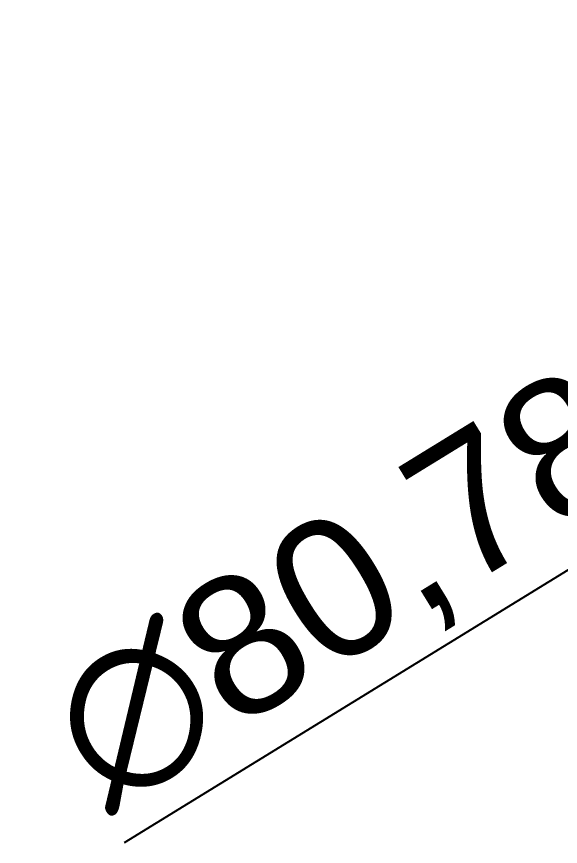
# Model space of a CAD drawing. Header units: millimetres. Extents: x 1490 to 5946, y 485 to 2657.
# Drawn here: x 1764.2 to 1803.4, y 1810.4 to 1870.2 of the extents above; entities that cross this region are included whole.
import ezdxf

# ---------------------------------------------------------------- set-up
doc = ezdxf.new("R2010")
doc.units = ezdxf.units.MM
doc.styles.get("Standard").update_dxf_attribs({"font": 'arial.ttf'})
doc.dimstyles.new('ISO-25', dxfattribs={"dimtxt": 10, "dimasz": 2.5, "dimexe": 1.25, "dimexo": 0.625, "dimtad": 1, "dimtxsty": 'Standard', "dimcen": 2.5, "dimadec": 0, "dimazin": 0, "dimtfac": 1, "dimtmove": 0, "dimatfit": 3, "dimfxl": 1, "dimarcsym": 0})

# ---------------------------------------------------------------- blocks, each defined once
blk = doc.blocks.new('*D106')
at = {"color": 0, "lineweight": -2, "transparency": 16777216}
for p, q in [((1949.349, 1919.705), (1951.478, 1921.015)), ((1947.219, 1918.396), (1878.4, 1876.09)), ((1771.942, 1810.646), (1876.271, 1874.781))]:
    blk.add_line(p, q, dxfattribs=at)
at = {"color": 0, "transparency": 16777216}
for points in [[(1949.13, 1920.06), (1949.567, 1919.35), (1947.219, 1918.396)], [(1876.052, 1875.136), (1876.489, 1874.426), (1878.4, 1876.09)]]:
    blk.add_solid(points, dxfattribs=at)
at = {"layer": 'Defpoints', "color": 0, "transparency": 16777216}
for p in [(1947.219, 1918.396), (1878.4, 1876.09)]:
    blk.add_point(p, dxfattribs=at)
at = {"color": 0, "transparency": 16777216, "insert": (1787.931, 1828.455), "char_height": 10, "attachment_point": 5, "rotation": 31.58087}
blk.add_mtext('∅80,78', dxfattribs=at)

msp = doc.modelspace()

# ---------------------------------------------------------------- dimensions: what is measured, and where the dimension line sits
dim = msp.add_diameter_dim_2p(p1=(1947.219, 1918.396), p2=(1878.4, 1876.09), dimstyle='ISO-25')
dim.commit()
dim.dimension.update_dxf_attribs({"geometry": '*D106', "text_midpoint": (1791.492, 1822.664), "dimtype": 163})

doc.saveas('drawing.dxf')
